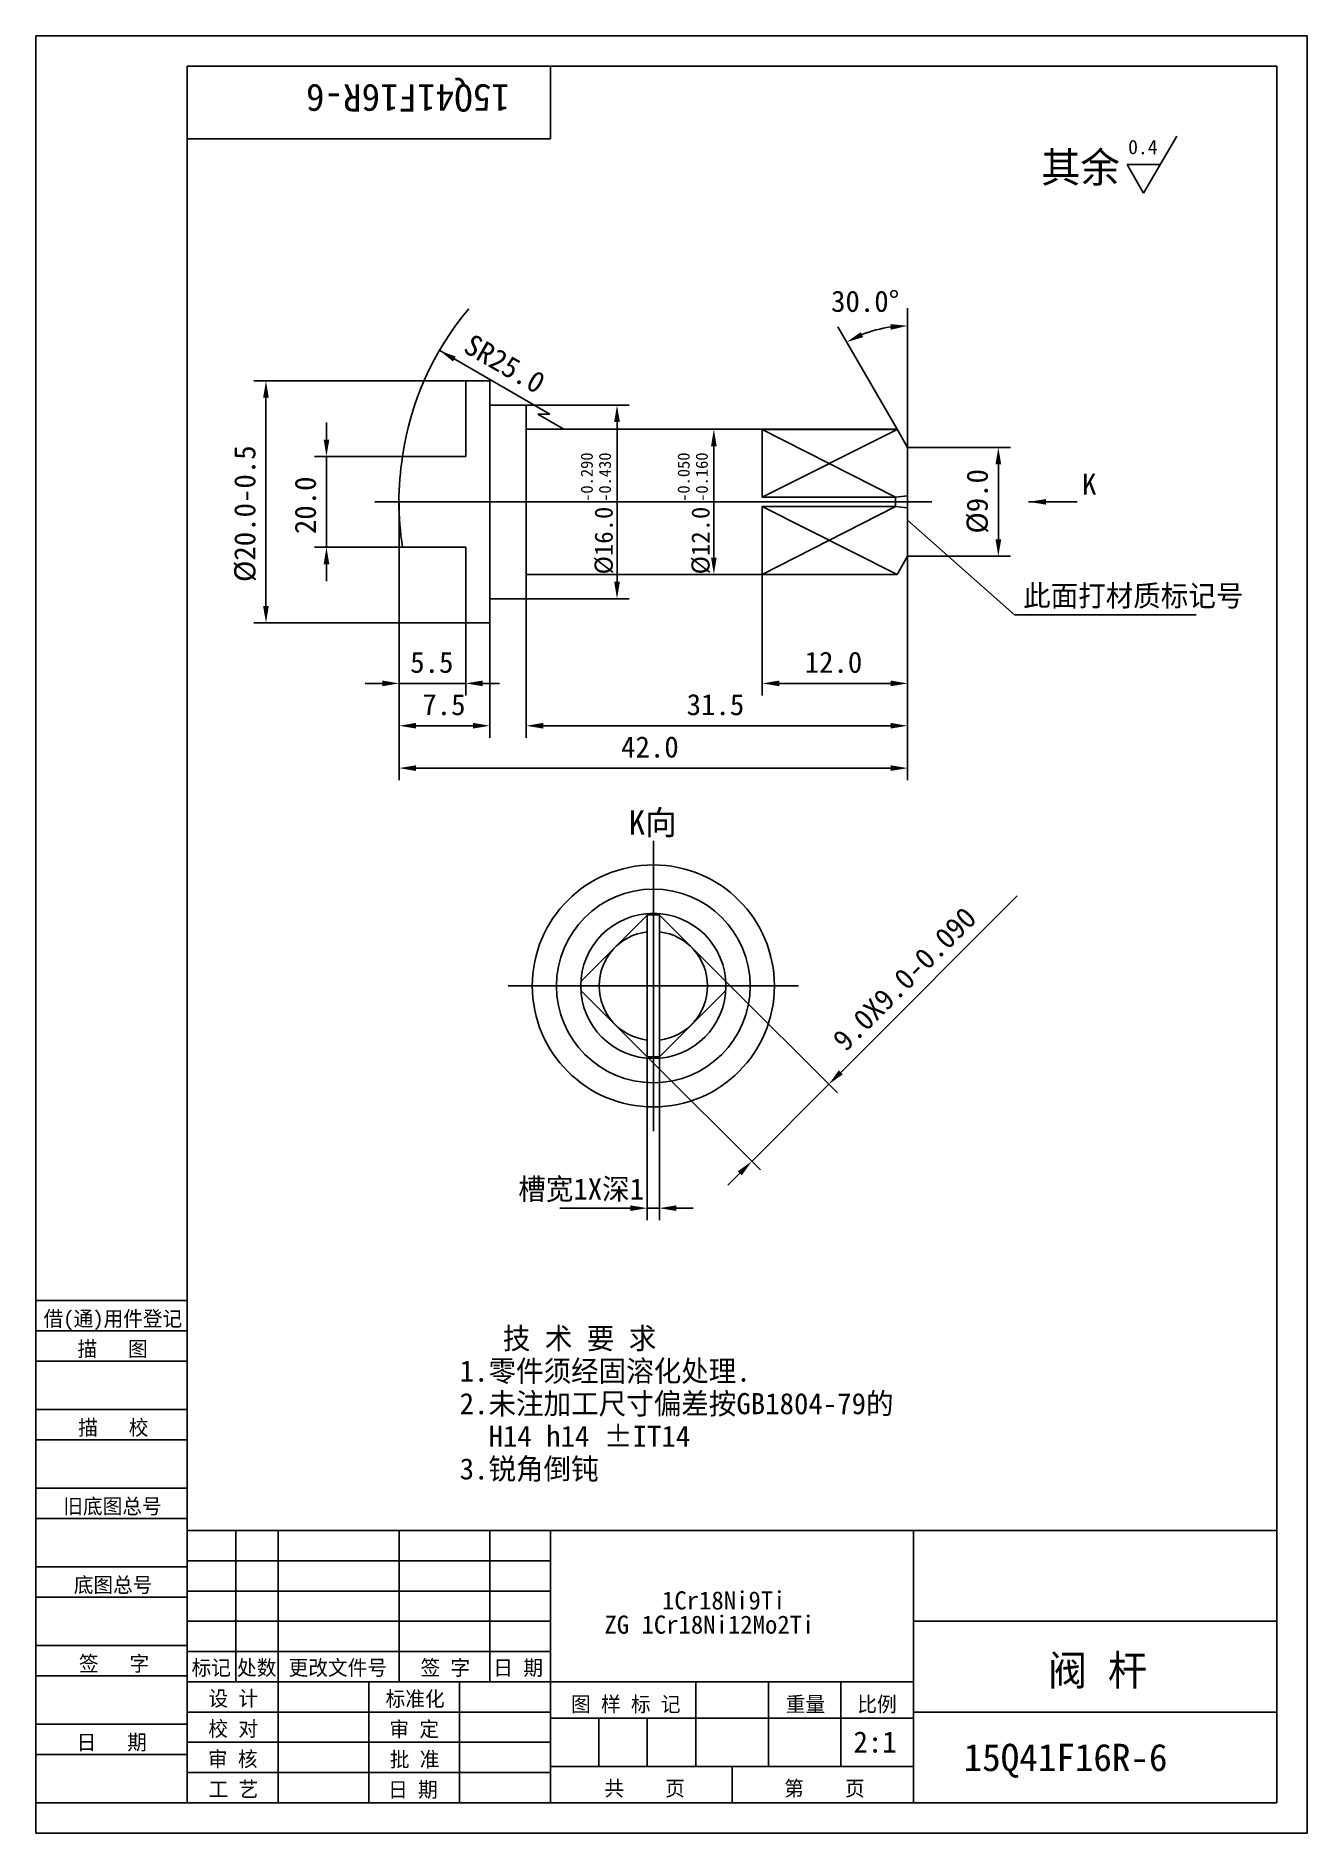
# Model space of a CAD drawing. Header units: metres. Extents: x 0 to 210, y 0 to 297.
import ezdxf

# ---------------------------------------------------------------- set-up
doc = ezdxf.new("R2010")
doc.units = ezdxf.units.M
for name, color, linetype in [('C', 6, 'Continuous'), ('D', 1, 'Continuous'), ('FL', 5, 'Continuous'), ('HA', 5, 'Continuous'), ('T', 7, 'Continuous'), ('TL', 4, 'Continuous')]:
    doc.layers.add(name, color=color, linetype=linetype)

# ---------------------------------------------------------------- blocks, each defined once
blk = doc.blocks.new('TUKUN4')
at = {"layer": 'FL'}
for p, q in [((0, 297), (0, 0)), ((210, 297), (0, 297)), ((210, 0), (210, 297)), ((0, 78), (25, 78)), ((0, 70), (25, 70)), ((0, 65), (25, 65)), ((0, 57), (25, 57)), ((0, 52), (25, 52)), ((33, 25), (33, 50)), ((40, 5), (40, 50)), ((60, 25), (60, 50)), ((75, 25), (75, 50)), ((25, 45), (85, 45)), ((0, 44), (25, 44)), ((0, 39), (25, 39)), ((25, 40), (85, 40)), ((25, 35), (85, 35)), ((0, 31), (25, 31)), ((25, 30), (85, 30)), ((0, 26), (25, 26)), ((70, 5), (70, 25)), ((0, 18), (25, 18)), ((25, 20), (85, 20)), ((25, 15), (85, 15)), ((0, 13), (25, 13)), ((25, 10), (85, 10)), ((0, 0), (210, 0))]:
    blk.add_line(p, q, dxfattribs=at)
at = {"layer": 'TL'}
for p, q in [((25, 5), (25, 292)), ((205, 292), (25, 292)), ((85, 292), (85, 280)), ((205, 5), (205, 292)), ((85, 280), (25, 280)), ((0, 88), (25, 88)), ((0, 83), (25, 83)), ((205, 50), (25, 50)), ((85, 5), (85, 50)), ((145, 5), (145, 50)), ((205, 35), (145, 35)), ((145, 25), (25, 25)), ((55, 5), (55, 25)), ((109, 11), (109, 25)), ((121, 11), (121, 25)), ((133, 11), (133, 25)), ((85, 19), (145, 19)), ((93, 11), (93, 19)), ((101, 11), (101, 19)), ((205, 20), (145, 20)), ((145, 11), (85, 11)), ((115, 5), (115, 11)), ((0, 5), (205, 5))]:
    blk.add_line(p, q, dxfattribs=at)
at = {"layer": 'T'}
for s, p in [('借(通)用件登记', (1.26, 83.76)), ('描   图', (6.86, 78.76)), ('描   校', (6.98, 65.76)), ('旧底图总号', (4.52, 52.76)), ('底图总号', (6.25, 39.76)), ('签   字', (7.1, 26.76)), ('标记', (25.71, 26.07)), ('处数', (33.22, 26.07)), ('更改文件号', (41.75, 26.07)), ('签 字', (63.53, 26.07)), ('日 期', (75.57, 26.07)), ('设 计', (28.5, 20.99)), ('标准化', (57.77, 20.93)), ('图 样 标 记', (88.4, 20.04)), ('重量', (123.88, 20.04)), ('比例', (135.7, 20.04)), ('校 对', (28.48, 15.99)), ('审 定', (58.39, 15.93)), ('日   期', (6.72, 13.76)), ('审 核', (28.41, 10.99)), ('批 准', (58.46, 10.93)), ('共    页', (93.91, 6.13)), ('第    页', (123.62, 6.13)), ('工 艺', (28.52, 5.99)), ('日 期', (58.18, 5.93))]:
    blk.add_text(s, height=2.5, dxfattribs=at).set_placement(p)

msp = doc.modelspace()

# ---------------------------------------------------------------- linework, layer by layer
at = {"layer": 'C'}
for points in [[(56, 220), (148, 220)], [(102, 164), (102, 116)], [(78, 140), (126, 140)]]:
    msp.add_lwpolyline(points, dxfattribs=at)
at = {"layer": 'D'}
for p, q in [((188.46, 280.46), (183, 271)), ((183, 271), (180.27, 275.73)), ((180.27, 275.73), (185.73, 275.73)), ((66.7, 245), (84.89, 234.5)), ((71, 240), (36, 240)), ((38, 202.8), (38, 237.2)), ((81, 236), (98, 236)), ((48, 230.3), (48, 233.1)), ((84.89, 234.5), (82.89, 234.5)), ((82.89, 234.5), (87.22, 232)), ((96, 233.2), (96, 206.8)), ((112, 232), (110, 232)), ((112, 229.2), (112, 210.8)), ((144, 229), (161, 229)), ((60.57, 227.5), (46, 227.5)), ((48, 212.5), (48, 227.5)), ((159, 213.8), (159, 226.2)), ((60, 220), (60, 188)), ((60, 220), (60, 181)), ((60, 220), (60, 174)), ((60.57, 212.5), (46, 212.5)), ((144, 211), (161, 211)), ((144, 211), (144, 174)), ((144, 211), (144, 188)), ((144, 211), (144, 181)), ((48, 209.7), (48, 206.9)), ((81, 208), (81, 181)), ((112, 208), (110, 208)), ((120, 208.02), (120, 188)), ((81, 204), (98, 204)), ((71, 200), (36, 200)), ((71, 200), (71, 188)), ((75, 200), (75, 181)), ((57.2, 190), (54.4, 190)), ((60, 190), (71, 190)), ((73.8, 190), (76.6, 190)), ((141.2, 190), (122.8, 190)), ((62.8, 183), (72.2, 183)), ((141.2, 183), (83.8, 183)), ((62.8, 176), (141.2, 176)), ((134.95, 127.7), (162.12, 154.87)), ((113.98, 140.75), (132.41, 122.32)), ((101, 128.27), (101, 101.27)), ((101.25, 128.02), (119.68, 109.59)), ((103, 128.27), (103, 101.27)), ((132.97, 125.72), (134.95, 127.7)), ((118.26, 111.01), (130.99, 123.74)), ((116.28, 109.03), (114.3, 107.05)), ((95.4, 103.27), (86.53, 103.27)), ((98.2, 103.27), (95.4, 103.27)), ((103, 103.27), (101, 103.27)), ((105.8, 103.27), (108.6, 103.27))]:
    msp.add_line(p, q, dxfattribs=at)
msp.add_lwpolyline([(60.57, 227.5, -0.14), (71.49, 251.89, -0.14)], format="xyb", dxfattribs=at)
for points in [[(144, 229), (144, 252)], [(142.27, 232), (132.5, 248.92)], [(144, 217), (161.68, 201.32), (191.68, 201.32)]]:
    msp.add_lwpolyline(points, dxfattribs=at)
msp.add_arc((144, 229), 20.1, 97.99, 112.01, dxfattribs=at)
for points in [[(136.67, 247.22), (136.26, 248.05), (133.95, 246.41)], [(141.17, 249.37), (141.24, 248.44), (144, 249.1)], [(69.36, 244), (68.89, 243.2), (66.7, 245)], [(37.53, 237.2), (38.47, 237.2), (38, 240)], [(95.53, 233.2), (96.47, 233.2), (96, 236)], [(111.53, 229.2), (112.47, 229.2), (112, 232)], [(47.53, 230.3), (48.47, 230.3), (48, 227.5)], [(158.53, 226.2), (159.47, 226.2), (159, 229)], [(47.53, 209.7), (48.47, 209.7), (48, 212.5)], [(158.53, 213.8), (159.47, 213.8), (159, 211)], [(111.53, 210.8), (112.47, 210.8), (112, 208)], [(95.53, 206.8), (96.47, 206.8), (96, 204)], [(37.53, 202.8), (38.47, 202.8), (38, 200)], [(57.2, 190.47), (57.2, 189.53), (60, 190)], [(73.8, 190.47), (73.8, 189.53), (71, 190)], [(122.8, 190.47), (122.8, 189.53), (120, 190)], [(141.2, 190.47), (141.2, 189.53), (144, 190)], [(62.8, 183.47), (62.8, 182.53), (60, 183)], [(72.2, 183.47), (72.2, 182.53), (75, 183)], [(83.8, 183.47), (83.8, 182.53), (81, 183)], [(141.2, 183.47), (141.2, 182.53), (144, 183)], [(62.8, 176.47), (62.8, 175.53), (60, 176)], [(141.2, 176.47), (141.2, 175.53), (144, 176)], [(132.64, 126.05), (133.3, 125.39), (130.99, 123.74)], [(115.95, 109.36), (116.61, 108.7), (118.26, 111.01)], [(98.2, 103.74), (98.2, 102.81), (101, 103.27)], [(105.8, 103.74), (105.8, 102.81), (103, 103.27)]]:
    msp.add_solid(points, dxfattribs=at)
at = {"layer": 'HA'}
for points in [[(142.28, 231.98), (120, 220.75)], [(120, 231.98), (142, 220.75)], [(120, 208.02), (142, 219.25)], [(120, 219.25), (142.28, 208.02)]]:
    msp.add_lwpolyline(points, dxfattribs=at)
at = {"layer": 'TL'}
msp.add_line((164, 220), (172, 220), dxfattribs=at)
for points in [[(60.57, 227.5, 0.08), (60.57, 212.5), (71, 212.5), (71, 200), (75, 200), (75, 204), (81, 204), (81, 208), (142.27, 208), (144, 211), (144, 229), (142.27, 232), (81, 232), (81, 236), (75, 236), (75, 240), (71, 240), (71, 227.5), (60.57, 227.5)], [(101, 148.94, 0.89), (101, 131.06, 0.89)], [(103, 131.06, 0.89), (103, 148.94, 0.89)]]:
    msp.add_lwpolyline(points, format="xyb", dxfattribs=at)
for points in [[(75, 236), (75, 204)], [(81, 232), (81, 208)], [(144, 221), (142, 220.75), (120, 220.75), (120, 231.98), (142.28, 231.98)], [(142, 220.75), (142, 219.25)], [(144, 219), (142, 219.25), (120, 219.25), (120, 208.02), (142.28, 208.02)], [(101.25, 151.98), (90.02, 140.75)], [(113.98, 140.75), (102.75, 151.98)], [(90.02, 139.25), (101.25, 128.02)], [(102.75, 128.02), (113.98, 139.25)]]:
    msp.add_lwpolyline(points, dxfattribs=at)
for points in [[(102, 160, 1), (102, 120, 1)], [(102, 156, 1), (102, 124, 1)], [(102, 152, 1), (102, 128, 1)]]:
    msp.add_lwpolyline(points, format="xyb", close=True, dxfattribs=at)
msp.add_lwpolyline([(101, 151.73), (101, 128.27), (103, 128.27), (103, 151.73)], close=True, dxfattribs=at)
msp.add_solid([(166.88, 220.46), (164, 220), (166.88, 219.54)], dxfattribs=at)

# ---------------------------------------------------------------- block references
at = {"layer": 'T'}
msp.add_blockref('TUKUN4', (0, 0), dxfattribs=at)

# ---------------------------------------------------------------- texts
at = {"layer": 'D'}
for s, height, rotation, p in [('15Q41F16R-6', 4.5, 180, (78.29, 289)), ('SR25.0', 3.5, 330, (70.39, 244.89)), ('%%C20.0-0.5', 3.5, 90, (36.25, 206.75)), ('-0.290', 2, 90, (92, 220)), ('-0.430', 2, 90, (95, 220)), ('-0.050', 2, 90, (108, 220)), ('-0.160', 2, 90, (111, 220)), ('20.0', 3.5, 90, (46.25, 214.67)), ('%%C9.0', 3.5, 90, (157.25, 214.75)), ('%%C16.0', 3, 90, (95.29, 208.01)), ('%%C12.0', 3, 90, (111.29, 208.01)), ('9.0X9.0-0.090', 3.5, 45, (133.78, 129))]:
    msp.add_text(s, height=height, rotation=rotation, dxfattribs=at).set_placement(p)
for s, height, p in [('0.4', 2.38, (180.45, 277.45)), ('其余', 5, (166.07, 272.78)), ('30.0%%d', 3.5, (131.36, 251.4)), ('此面打材质标记号', 3.5, (163.09, 202.74)), ('5.5', 3.5, (61.83, 191.75)), ('12.0', 3.5, (127, 191.75)), ('7.5', 3.5, (63.83, 184.75)), ('31.5', 3.5, (107.5, 184.75)), ('42.0', 3.5, (96.67, 177.75)), ('K向', 4, (97.92, 165)), ('槽宽1X深1', 3.5, (79.68, 104.69)), ('   技 术 要 求', 3.5, (70, 80)), ('1.零件须经固溶化处理.', 3.5, (70, 74.61)), ('2.未注加工尺寸偏差按GB1804-79的', 3.5, (70, 69.22)), ('  H14 h14 %%PIT14', 3.5, (70, 63.83)), ('3.锐角倒钝', 3.5, (70, 58.44)), ('1Cr18Ni9Ti', 3, (103.43, 36.95)), ('ZG 1Cr18Ni12Mo2Ti', 3, (93.92, 32.95)), ('阀 杆', 5, (167.19, 24.39)), ('2:1', 3.5, (135.06, 13.3)), ('15Q41F16R-6', 4.5, (153.27, 10.25))]:
    msp.add_text(s, height=height, dxfattribs=at).set_placement(p)
at = {"layer": 'TL'}
msp.add_text('K', height=3.5, dxfattribs=at).set_placement((172.83, 221.17))

doc.saveas('drawing.dxf')
